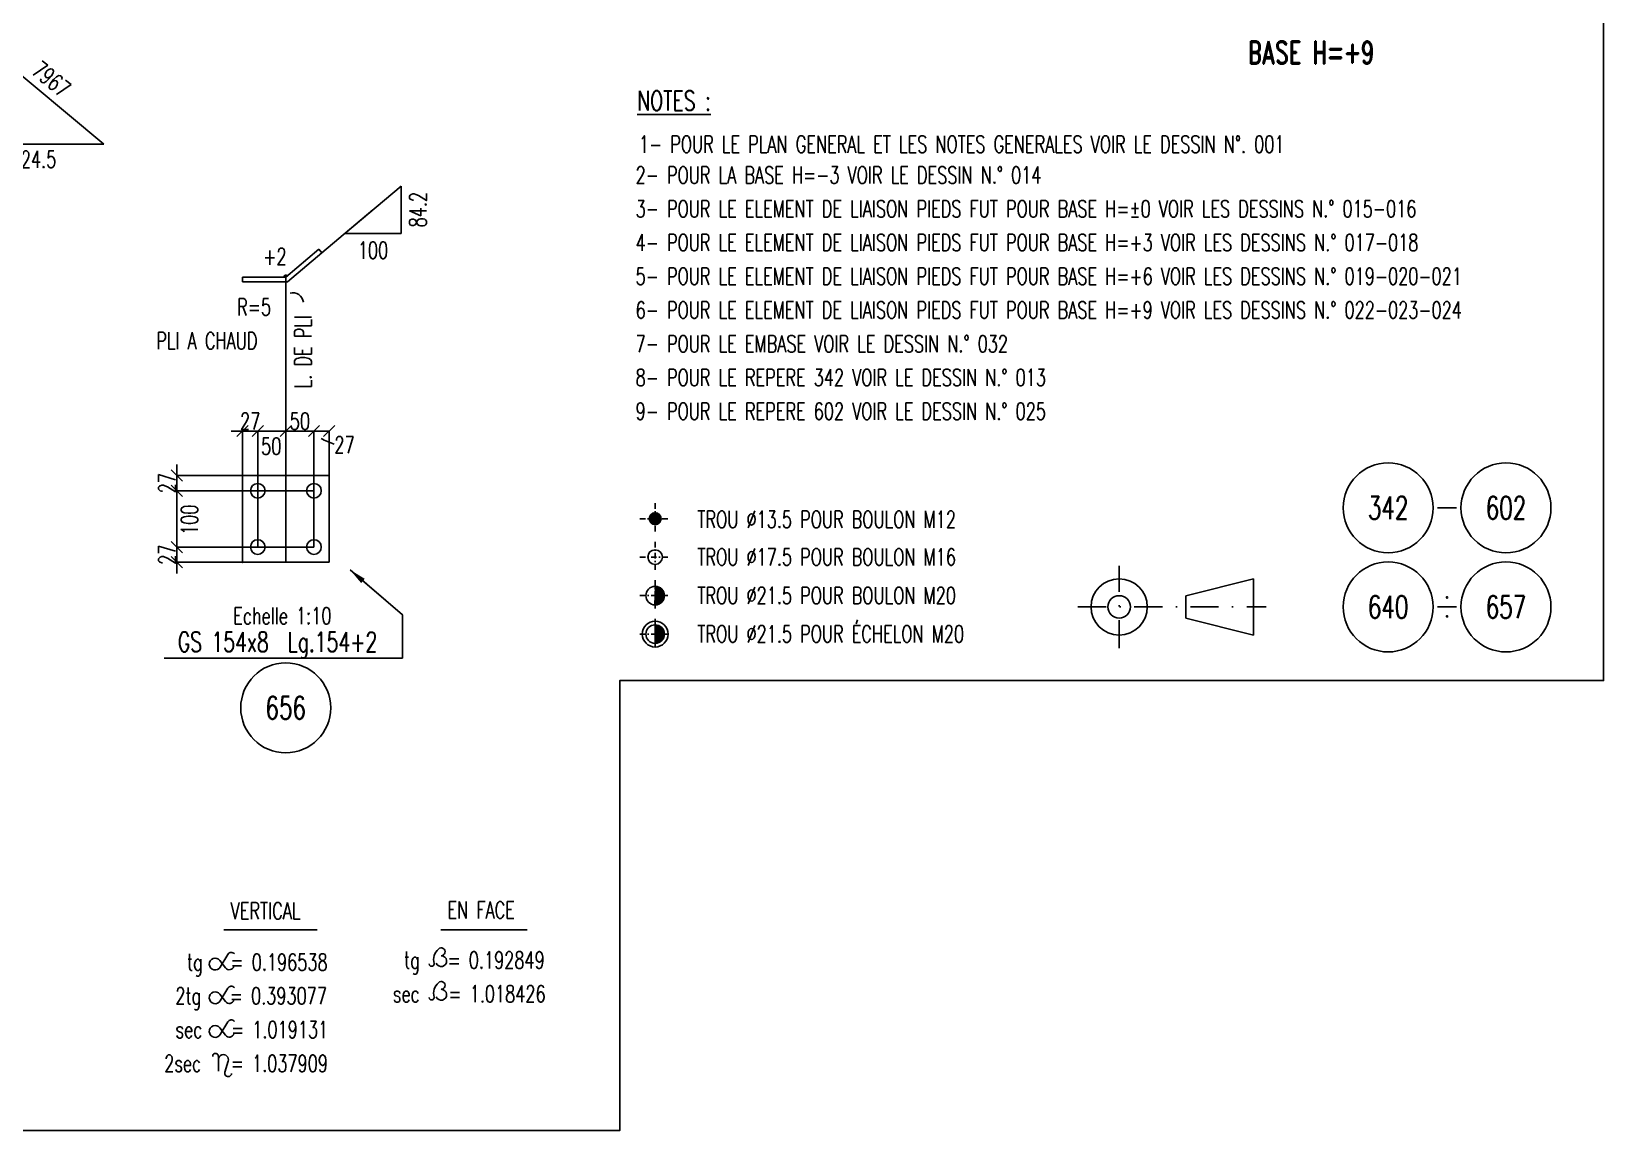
# Model space of a CAD drawing. Extents: x 630095 to 646315, y -4121 to 7359.
# Drawn here: x 640722 to 646315, y -4121 to -212 of the extents above; entities that cross this region are included whole.
import ezdxf
from ezdxf.enums import TextEntityAlignment as Align

# ---------------------------------------------------------------- set-up
doc = ezdxf.new("R2010")
doc.units = 0
doc.header["$LTSCALE"] = 200
doc.header["$MEASUREMENT"] = 0
doc.linetypes.add('DASHDOT', pattern=[1, 0.5, -0.25, 0, -0.25])
doc.layers.get('0').update_dxf_attribs({"linetype": 'CONTINUOUS'})
for name, color, linetype in [('BOLLINI_1', 7, 'CONTINUOUS'), ('FORI', 2, 'CONTINUOUS'), ('LINEA-MEDIA', 7, 'CONTINUOUS'), ('LINEE_PIASTRE', 2, 'CONTINUOUS'), ('LM', 7, 'CONTINUOUS'), ('LS', 7, 'CONTINUOUS'), ('MZ', 6, 'DASHDOT'), ('NOTATION', 2, 'CONTINUOUS'), ('PIASTRE', 5, 'CONTINUOUS'), ('PIEGA', 4, 'CONTINUOUS'), ('PIEGA_C_4010_50', 7, 'CONTINUOUS')]:
    doc.layers.add(name, color=color, linetype=linetype)
doc.styles.add('QUOTE', font='ROMANS8.SHX', dxfattribs={"width": 0.7})
doc.styles.add('RD', font='ROMAND8.SHX', dxfattribs={"width": 0.7})
doc.styles.add('RQL', font='ROMANS8.SHX', dxfattribs={"width": 0.7})
doc.styles.add('RS', font='ROMANS8.shx', dxfattribs={"width": 0.7})
doc.styles.get("Standard").update_dxf_attribs({"font": 'ROMANS8.SHX', "width": 0.7})
doc.dimstyles.new('TRATTO', dxfattribs={"dimscale": 0, "dimtxt": 60, "dimasz": 40, "dimexe": 0, "dimexo": 0, "dimgap": 5, "dimtad": 1, "dimrnd": 0.5, "dimdsep": 46, "dimtxsty": 'RS', "dimblk1": 'OBLIQUE', "dimblk2": 'OBLIQUE', "dimsah": 1, "dimcen": 0.09, "dimclrd": 2, "dimclre": 2, "dimclrt": 7, "dimadec": 0, "dimazin": 0, "dimtfac": 1, "dimtix": 1, "dimtmove": 2, "dimatfit": 3, "dimfxl": 1, "dimtolj": 1, "dimtzin": 0, "dimarcsym": 0})

# ---------------------------------------------------------------- blocks, each defined once
blk = doc.blocks.new('xxx')
blk.add_circle((0, 0), 8)
at = {"color": 3, "style": 'RQL', "width": 0.7}
blk.add_attdef('POS', text='', height=4, dxfattribs=at).set_placement((0, 0), align=Align.MIDDLE)
at = {"color": 3, "style": 'RQL', "width": 0.7, "flags": 1}
blk.add_attdef('POS1', (-0.39, -5.42), '', height=2, dxfattribs=at)
at = {"style": 'RQL', "width": 0.7, "flags": 1}
blk.add_attdef('TIPO', (-0.39, -8.66), '', height=2, dxfattribs=at)
blk = doc.blocks.new('12')
at = {"color": 0}
for p, q in [((-1, 0.06), (-0.06, 1)), ((-1, 0.01), (-0.01, 1)), ((-1, -0.03), (0.03, 1)), ((-1, -0.07), (0.07, 1)), ((0.09, -1), (-1, 0.09)), ((0.05, -1), (-1, 0.05)), ((0, -1), (-1, 0)), ((-0.99, 0.16), (-0.16, 0.99)), ((-0.99, 0.11), (-0.11, 0.99)), ((-0.99, -0.11), (0.11, 0.99)), ((-0.99, -0.15), (0.15, 0.99)), ((0.17, -0.99), (-0.99, 0.17)), ((0.13, -0.99), (-0.99, 0.13)), ((-0.98, 0.22), (-0.22, 0.98)), ((-0.98, -0.19), (0.19, 0.98)), ((0.21, -0.98), (-0.98, 0.21)), ((-0.97, -0.23), (0.23, 0.97)), ((0.24, -0.97), (-0.97, 0.24)), ((-0.96, 0.28), (-0.28, 0.96)), ((-0.96, -0.27), (0.27, 0.96)), ((0.28, -0.96), (-0.96, 0.28)), ((-0.95, -0.3), (0.3, 0.95)), ((0.31, -0.95), (-0.95, 0.31)), ((-0.94, 0.34), (-0.34, 0.94)), ((-0.94, -0.33), (0.33, 0.94)), ((0.35, -0.94), (-0.94, 0.35)), ((-0.93, -0.37), (0.37, 0.93)), ((0.38, -0.93), (-0.93, 0.38)), ((-0.92, -0.4), (0.4, 0.92)), ((-0.91, 0.42), (-0.42, 0.91)), ((0.41, -0.91), (-0.91, 0.41)), ((-0.9, -0.43), (0.43, 0.9)), ((0.44, -0.9), (-0.9, 0.44)), ((-0.89, -0.46), (0.46, 0.89)), ((0.47, -0.88), (-0.88, 0.47)), ((-0.87, -0.49), (0.49, 0.87)), ((0.5, -0.87), (-0.87, 0.5)), ((-0.86, 0.52), (-0.52, 0.86)), ((-0.86, -0.52), (0.52, 0.86)), ((0.53, -0.85), (-0.85, 0.53)), ((-0.84, -0.54), (0.54, 0.84)), ((0.55, -0.83), (-0.83, 0.55)), ((-0.82, -0.57), (0.57, 0.82)), ((0.58, -0.81), (-0.81, 0.58)), ((-0.8, -0.6), (0.6, 0.8)), ((0.61, -0.79), (-0.79, 0.61)), ((-0.78, -0.62), (0.62, 0.78)), ((0.63, -0.78), (-0.78, 0.63)), ((-0.76, -0.65), (0.65, 0.76)), ((0.66, -0.75), (-0.75, 0.66)), ((-0.74, -0.67), (0.67, 0.74)), ((0.68, -0.73), (-0.73, 0.68)), ((-0.72, -0.69), (0.69, 0.72)), ((0.7, -0.71), (-0.71, 0.7)), ((-0.7, -0.72), (0.72, 0.7)), ((0.73, -0.69), (-0.69, 0.73)), ((0.75, -0.67), (-0.67, 0.75)), ((-0.67, -0.74), (0.74, 0.67)), ((-0.65, -0.76), (0.76, 0.65)), ((0.77, -0.64), (-0.64, 0.77)), ((-0.63, -0.78), (0.78, 0.63)), ((0.79, -0.62), (-0.62, 0.79)), ((-0.6, -0.8), (0.8, 0.6)), ((0.81, -0.59), (-0.59, 0.81)), ((-0.57, -0.82), (0.82, 0.57)), ((0.83, -0.56), (-0.56, 0.83)), ((-0.55, -0.84), (0.84, 0.55)), ((0.84, -0.54), (-0.54, 0.84)), ((-0.52, -0.85), (0.85, 0.52)), ((0.86, -0.51), (-0.51, 0.86)), ((-0.49, -0.87), (0.87, 0.49)), ((0.88, -0.48), (-0.48, 0.88)), ((-0.46, -0.89), (0.89, 0.46)), ((0.89, -0.45), (-0.45, 0.89)), ((-0.43, -0.9), (0.9, 0.43)), ((0.91, -0.42), (-0.42, 0.91)), ((-0.4, -0.92), (0.92, 0.4)), ((0.92, -0.39), (-0.39, 0.92)), ((-0.37, -0.93), (0.93, 0.37)), ((0.93, -0.36), (-0.36, 0.93)), ((-0.34, -0.94), (0.94, 0.34)), ((0.95, -0.33), (-0.33, 0.95)), ((-0.3, -0.95), (0.95, 0.3)), ((0.96, -0.29), (-0.29, 0.96)), ((-0.27, -0.96), (0.96, 0.27)), ((0.97, -0.26), (-0.26, 0.97)), ((-0.23, -0.97), (0.97, 0.23)), ((0.98, -0.22), (-0.22, 0.98)), ((-0.2, -0.98), (0.98, 0.2)), ((0.98, -0.18), (-0.18, 0.98)), ((-0.16, -0.99), (0.99, 0.16)), ((0.99, -0.14), (-0.14, 0.99)), ((-0.12, -0.99), (0.99, 0.12)), ((0.99, -0.1), (-0.1, 0.99)), ((-0.08, -1), (1, 0.08)), ((1, -0.06), (-0.06, 1)), ((-0.04, -1), (1, 0.04)), ((1, -0.02), (-0.02, 1)), ((1, 0.02), (0.02, 1)), ((1, 0.07), (0.07, 1)), ((0.99, 0.12), (0.12, 0.99)), ((0.98, 0.17), (0.17, 0.98)), ((0.97, 0.23), (0.23, 0.97)), ((0.96, 0.29), (0.29, 0.96)), ((0.93, 0.36), (0.36, 0.93)), ((0.9, 0.44), (0.44, 0.9)), ((0.84, 0.55), (0.55, 0.84)), ((-0.04, -1), (-1, -0.04)), ((-0.09, -1), (-1, -0.09)), ((-0.14, -0.99), (-0.99, -0.14)), ((-0.2, -0.98), (-0.98, -0.2)), ((-0.25, -0.97), (-0.97, -0.25)), ((-0.32, -0.95), (-0.95, -0.32)), ((-0.39, -0.92), (-0.92, -0.39)), ((-0.48, -0.88), (-0.88, -0.48)), ((-0.6, -0.8), (-0.8, -0.6)), ((0.01, -1), (1, -0.01)), ((0.05, -1), (1, -0.05)), ((0.1, -0.99), (0.99, -0.1)), ((0.15, -0.99), (0.99, -0.15)), ((0.21, -0.98), (0.98, -0.21)), ((0.27, -0.96), (0.96, -0.27)), ((0.33, -0.94), (0.94, -0.33)), ((0.41, -0.91), (0.91, -0.41)), ((0.5, -0.87), (0.87, -0.5)), ((0.66, -0.75), (0.75, -0.66))]:
    blk.add_line(p, q, dxfattribs=at)
blk.add_circle((0, 0), 1)
blk = doc.blocks.new('16')
blk.add_circle((0, 0), 1)
blk = doc.blocks.new('20')
at = {"color": 0}
for p, q in [((0, 0.98), (0.02, 1)), ((0, 0.94), (0.06, 1)), ((1, -0.01), (0, 0.99)), ((0, 0.89), (0.1, 0.99)), ((0, 0.85), (0.14, 0.99)), ((0, 0.8), (0.18, 0.98)), ((0, 0.76), (0.22, 0.98)), ((0, 0.71), (0.25, 0.97)), ((0, 0.67), (0.29, 0.96)), ((1, -0.05), (0, 0.95)), ((0, 0.62), (0.32, 0.95)), ((0, 0.58), (0.36, 0.93)), ((0, 0.53), (0.39, 0.92)), ((0, 0.49), (0.42, 0.91)), ((1, -0.09), (0, 0.9)), ((0, 0.44), (0.45, 0.89)), ((0, 0.4), (0.48, 0.88)), ((0.99, -0.13), (0, 0.86)), ((0, 0.35), (0.51, 0.86)), ((0, 0.31), (0.54, 0.84)), ((0, 0.26), (0.56, 0.83)), ((0.99, -0.17), (0, 0.81)), ((0, 0.22), (0.59, 0.81)), ((0, 0.17), (0.61, 0.79)), ((0.98, -0.21), (0, 0.77)), ((0, 0.13), (0.64, 0.77)), ((0, 0.08), (0.66, 0.75)), ((0, 0.04), (0.69, 0.73)), ((0.97, -0.25), (0, 0.72)), ((0, -0.01), (0.71, 0.7)), ((0.96, -0.28), (0, 0.68)), ((0, -0.05), (0.73, 0.68)), ((0, -0.1), (0.75, 0.66)), ((0.95, -0.32), (0, 0.63)), ((0, -0.14), (0.77, 0.63)), ((0, -0.19), (0.79, 0.61)), ((0.94, -0.35), (0, 0.59)), ((0, -0.23), (0.81, 0.58)), ((0, -0.28), (0.83, 0.56)), ((0.92, -0.38), (0, 0.54)), ((0, -0.32), (0.85, 0.53)), ((0.91, -0.41), (0, 0.5)), ((0, -0.36), (0.87, 0.5)), ((0, -0.41), (0.88, 0.47)), ((0.9, -0.44), (0, 0.45)), ((0, -0.45), (0.9, 0.44)), ((0.88, -0.47), (0, 0.41)), ((0, -0.5), (0.91, 0.41)), ((0, -0.54), (0.92, 0.38)), ((0.87, -0.5), (0, 0.36)), ((0, -0.59), (0.94, 0.35)), ((0.85, -0.53), (0, 0.32)), ((0, -0.63), (0.95, 0.31)), ((0, -0.68), (0.96, 0.28)), ((0.83, -0.56), (0, 0.27)), ((0, -0.72), (0.97, 0.25)), ((0.81, -0.58), (0, 0.23)), ((0, -0.77), (0.98, 0.21)), ((0.79, -0.61), (0, 0.18)), ((0, -0.81), (0.99, 0.17)), ((0.77, -0.63), (0, 0.14)), ((0, -0.86), (0.99, 0.13)), ((0.75, -0.66), (0, 0.09)), ((0, -0.9), (1, 0.09)), ((0.73, -0.68), (0, 0.05)), ((0, -0.95), (1, 0.05)), ((0.71, -0.7), (0, 0.01)), ((0, -0.99), (1, 0.01)), ((1, 0.04), (0.04, 1)), ((1, 0.09), (0.09, 1)), ((0.99, 0.14), (0.14, 0.99)), ((0.98, 0.19), (0.19, 0.98)), ((0.97, 0.25), (0.25, 0.97)), ((0.95, 0.31), (0.31, 0.95)), ((0.92, 0.38), (0.38, 0.92)), ((0.88, 0.47), (0.47, 0.88)), ((0.81, 0.59), (0.59, 0.81)), ((0.69, -0.73), (0, -0.04)), ((0.66, -0.75), (0, -0.08)), ((0.64, -0.77), (0, -0.13)), ((0.61, -0.79), (0, -0.17)), ((0.59, -0.81), (0, -0.22)), ((0.56, -0.83), (0, -0.26)), ((0.54, -0.84), (0, -0.31)), ((0.51, -0.86), (0, -0.35)), ((0.48, -0.88), (0, -0.4)), ((0.45, -0.89), (0, -0.44)), ((0.42, -0.91), (0, -0.49)), ((0.39, -0.92), (0, -0.53)), ((0.36, -0.93), (0, -0.58)), ((0.32, -0.95), (0, -0.62)), ((0.29, -0.96), (0, -0.67)), ((0.25, -0.97), (0, -0.71)), ((0.22, -0.98), (0, -0.76)), ((0.18, -0.98), (0, -0.8)), ((0.14, -0.99), (0, -0.85)), ((0.1, -0.99), (0, -0.89)), ((0.04, -1), (1, -0.04)), ((0.09, -1), (1, -0.09)), ((0.14, -0.99), (0.99, -0.14)), ((0.19, -0.98), (0.98, -0.19)), ((0.25, -0.97), (0.97, -0.25)), ((0.31, -0.95), (0.95, -0.31)), ((0.38, -0.92), (0.92, -0.38)), ((0.47, -0.88), (0.88, -0.47)), ((0.59, -0.81), (0.81, -0.59))]:
    blk.add_line(p, q, dxfattribs=at)
blk.add_line((0, 1), (0, -1))
blk.add_circle((0, 0), 1)
blk = doc.blocks.new('MRKR_98')
blk.add_point((0, 0))
at = {"color": 7, "style": 'QUOTE', "width": 0.5, "flags": 1}
for tag, p in [('TI', (3.7, 6.8)), ('NFORI', (3.7, 5.3)), ('AUX2', (3.7, 4.9)), ('FAM', (3.7, 4.5)), ('AUX1', (3.7, 4.2)), ('COMMESSA', (3.7, 3.8)), ('SPESSORE', (3.7, 2.5)), ('SV', (3.7, 1.8)), ('QUA', (3.7, 1.1)), ('DI_S', (3.7, 6.4)), ('D_S', (3.7, 6)), ('E_S', (3.7, 5.7)), ('MD', (3.7, 3.5)), ('MP', (3.7, 3.2)), ('LARGHEZZA', (3.7, 2.8)), ('NP', (3.7, 2.1)), ('PESO', (3.7, 1.4)), ('LUN', (3.7, 0.8)), ('PROF', (3.7, 0.4)), ('POS', (3.7, 0.1))]:
    blk.add_attdef(tag, p, '', height=0.2, dxfattribs=at)
at = {"color": 7, "flags": 1}
for tag, p in [('LAV1', (5.3, 6.9)), ('LAV2', (5.3, 6.5)), ('LAV3', (5.3, 6.2)), ('LAV4', (5.3, 5.9)), ('LAV5', (5.3, 5.5)), ('LAV6', (5.3, 5.2)), ('LAV7', (5.3, 4.9)), ('LAV8', (5.3, 4.5)), ('LAV9', (5.3, 4.2)), ('LAV10', (5.3, 3.9))]:
    blk.add_attdef(tag, p, '', height=0.2, dxfattribs=at)
blk = doc.blocks.new('_OBLIQUE')
at = {"color": 0, "linetype": 'ByBlock'}
blk.add_line((-0.5, -0.5), (0.5, 0.5), dxfattribs=at)
blk = doc.blocks.new('*D164')
at = {"layer": 'LS', "color": 2, "lineweight": -2, "transparency": 16777216}
for p, q in [((641473.5, -1633.3), (641433.5, -1633.3)), ((641473.5, -1791.9), (641473.5, -1633.3)), ((641473.5, -1633.3), (641527.5, -1633.3)), ((641527.5, -2045.9), (641527.5, -1633.3)), ((641527.5, -1633.3), (641567.5, -1633.3))]:
    blk.add_line(p, q, dxfattribs=at)
at = {"layer": 'LS', "color": 2, "lineweight": -2, "transparency": 16777216, "xscale": 40, "yscale": 40, "zscale": 40}
blk.add_blockref('_OBLIQUE', (641473.5, -1633.3), dxfattribs=at)
at = {"layer": 'LS', "color": 2, "lineweight": -2, "transparency": 16777216, "xscale": 40, "yscale": 40, "zscale": 40, "rotation": 180.0000000000001}
blk.add_blockref('_OBLIQUE', (641527.5, -1633.3), dxfattribs=at)
at = {"layer": 'LS', "color": 7, "transparency": 16777216, "insert": (641500.5, -1598.3), "char_height": 60, "attachment_point": 5, "style": 'RS'}
blk.add_mtext('\\A1;27', dxfattribs=at)
blk = doc.blocks.new('*D165')
at = {"layer": 'LS', "color": 2, "lineweight": -2, "transparency": 16777216}
for p, q in [((641527.5, -1845.9), (641527.5, -1633.3)), ((641527.5, -1633.3), (641627.5, -1633.3)), ((641627.5, -1845.9), (641627.5, -1633.3))]:
    blk.add_line(p, q, dxfattribs=at)
at = {"layer": 'LS', "color": 2, "lineweight": -2, "transparency": 16777216, "xscale": 40, "yscale": 40, "zscale": 40, "rotation": 180.0000000000001}
blk.add_blockref('_OBLIQUE', (641527.5, -1633.3), dxfattribs=at)
at = {"layer": 'LS', "color": 2, "lineweight": -2, "transparency": 16777216, "xscale": 40, "yscale": 40, "zscale": 40}
blk.add_blockref('_OBLIQUE', (641627.5, -1633.3), dxfattribs=at)
at = {"layer": 'LS', "color": 7, "transparency": 16777216, "insert": (641575.5, -1687.3), "char_height": 60, "attachment_point": 5, "style": 'RS'}
blk.add_mtext('\\A1;50', dxfattribs=at)
blk = doc.blocks.new('*D166')
at = {"layer": 'LS', "color": 2, "lineweight": -2, "transparency": 16777216}
for p, q in [((641627.5, -1845.9), (641627.5, -1633.3)), ((641627.5, -1633.3), (641727.5, -1633.3)), ((641727.5, -2045.9), (641727.5, -1633.3))]:
    blk.add_line(p, q, dxfattribs=at)
at = {"layer": 'LS', "color": 2, "lineweight": -2, "transparency": 16777216, "xscale": 40, "yscale": 40, "zscale": 40, "rotation": 180.0000000000001}
blk.add_blockref('_OBLIQUE', (641627.5, -1633.3), dxfattribs=at)
at = {"layer": 'LS', "color": 2, "lineweight": -2, "transparency": 16777216, "xscale": 40, "yscale": 40, "zscale": 40}
blk.add_blockref('_OBLIQUE', (641727.5, -1633.3), dxfattribs=at)
at = {"layer": 'LS', "color": 7, "transparency": 16777216, "insert": (641677.5, -1598.3), "char_height": 60, "attachment_point": 5, "style": 'RS'}
blk.add_mtext('\\A1;50', dxfattribs=at)
blk = doc.blocks.new('*D167')
at = {"layer": 'LS', "color": 2, "lineweight": -2, "transparency": 16777216}
for p, q in [((641727.5, -1845.9), (641727.5, -1633.3)), ((641727.5, -1633.3), (641781.5, -1633.3)), ((641781.5, -1791.9), (641781.5, -1633.3))]:
    blk.add_line(p, q, dxfattribs=at)
at = {"layer": 'LS', "color": 2, "lineweight": -2, "transparency": 16777216, "xscale": 40, "yscale": 40, "zscale": 40, "rotation": 180.0000000000001}
blk.add_blockref('_OBLIQUE', (641727.5, -1633.3), dxfattribs=at)
at = {"layer": 'LS', "color": 2, "lineweight": -2, "transparency": 16777216, "xscale": 40, "yscale": 40, "zscale": 40}
blk.add_blockref('_OBLIQUE', (641781.5, -1633.3), dxfattribs=at)
at = {"layer": 'LS', "color": 7, "transparency": 16777216, "insert": (641836.1, -1682.4), "char_height": 60, "attachment_point": 5, "style": 'RS'}
blk.add_mtext('\\A1;27', dxfattribs=at)
blk = doc.blocks.new('*D168')
at = {"layer": 'LS', "color": 2, "lineweight": -2, "transparency": 16777216}
for p, q in [((641239.6, -2045.9), (641239.6, -2005.9)), ((641727.5, -2045.9), (641239.6, -2045.9)), ((641239.6, -2099.9), (641239.6, -2045.9)), ((641473.5, -2099.9), (641239.6, -2099.9)), ((641239.6, -2099.9), (641239.6, -2139.9))]:
    blk.add_line(p, q, dxfattribs=at)
at = {"layer": 'LS', "color": 2, "lineweight": -2, "transparency": 16777216, "xscale": 40, "yscale": 40, "zscale": 40}
for p, rotation in [((641239.6, -2045.9), 270), ((641239.6, -2099.9), 90)]:
    blk.add_blockref('_OBLIQUE', p, dxfattribs=dict(at, rotation=rotation))
at = {"layer": 'LS', "color": 7, "transparency": 16777216, "insert": (641204.6, -2072.9), "char_height": 60, "attachment_point": 5, "rotation": 90, "style": 'RS'}
blk.add_mtext('\\A1;27', dxfattribs=at)
blk = doc.blocks.new('*D169')
at = {"layer": 'LS', "color": 2, "lineweight": -2, "transparency": 16777216}
for p, q in [((641727.5, -1845.9), (641239.6, -1845.9)), ((641239.6, -2045.9), (641239.6, -1845.9)), ((641527.5, -2045.9), (641239.6, -2045.9))]:
    blk.add_line(p, q, dxfattribs=at)
at = {"layer": 'LS', "color": 2, "lineweight": -2, "transparency": 16777216, "xscale": 40, "yscale": 40, "zscale": 40}
for p, rotation in [((641239.6, -1845.9), 90), ((641239.6, -2045.9), 270)]:
    blk.add_blockref('_OBLIQUE', p, dxfattribs=dict(at, rotation=rotation))
at = {"layer": 'LS', "color": 7, "transparency": 16777216, "insert": (641284.7, -1949.1), "char_height": 60, "attachment_point": 5, "rotation": 90, "style": 'RS'}
blk.add_mtext('\\A1;100', dxfattribs=at)
blk = doc.blocks.new('*D170')
at = {"layer": 'LS', "color": 2, "lineweight": -2, "transparency": 16777216}
for p, q in [((641239.6, -1791.9), (641239.6, -1751.9)), ((641473.5, -1791.9), (641239.6, -1791.9)), ((641239.6, -1845.9), (641239.6, -1791.9)), ((641527.5, -1845.9), (641239.6, -1845.9)), ((641239.6, -1845.9), (641239.6, -1885.9))]:
    blk.add_line(p, q, dxfattribs=at)
at = {"layer": 'LS', "color": 2, "lineweight": -2, "transparency": 16777216, "xscale": 40, "yscale": 40, "zscale": 40}
for p, rotation in [((641239.6, -1791.9), 270), ((641239.6, -1845.9), 90)]:
    blk.add_blockref('_OBLIQUE', p, dxfattribs=dict(at, rotation=rotation))
at = {"layer": 'LS', "color": 7, "transparency": 16777216, "insert": (641204.6, -1818.9), "char_height": 60, "attachment_point": 5, "rotation": 90, "style": 'RS'}
blk.add_mtext('\\A1;27', dxfattribs=at)
blk = doc.blocks.new('LPIEGA')
at = {"color": 0, "linetype": 'ByBlock'}
blk.add_line((0, 0), (1, 0), dxfattribs=at)
at = {"color": 0}
for tag, p in [('VUOTO3', (1, 13)), ('VUOTO2', (1, 11)), ('VUOTO1', (1, 9))]:
    blk.add_attdef(tag, p, '', height=1, dxfattribs=at)
at = {"color": 0, "flags": 1}
for tag, p in [('ANG_PIE', (1, 7)), ('INC_PIE', (1, 5)), ('CF', (1, 3)), ('RAGGIO', (1, 1))]:
    blk.add_attdef(tag, p, '', height=1, dxfattribs=at)

msp = doc.modelspace()

# ---------------------------------------------------------------- linework, layer by layer
at = {"color": 0}
for p, q in [((644829.238, -2218.827), (645069.675, -2158.827)), ((645069.675, -2158.827), (645069.675, -2358.827)), ((644829.238, -2218.827), (644829.238, -2298.827)), ((645069.675, -2358.827), (644829.238, -2298.827))]:
    msp.add_line(p, q, dxfattribs=at)
for radius in [100, 40]:
    msp.add_circle((644591.967, -2258.827), radius, dxfattribs=at)
at = {"layer": 'LINEA-MEDIA'}
for p, q in [((641407.169, -3407.408), (641738.688, -3407.408)), ((642178.546, -3407.408), (642485.509, -3407.408)), ((641392.837, -3516.022), (641412.691, -3542.284)), ((641394.158, -3539.428), (641420.821, -3494.399)), ((641394.158, -3659.601), (641420.821, -3614.572)), ((641392.837, -3636.194), (641412.691, -3662.457)), ((641394.158, -3779.273), (641420.821, -3734.243)), ((641392.837, -3755.866), (641412.691, -3782.129)), ((641387.286, -3857.269), (641387.286, -3909.759)), ((641422.484, -3874.538), (641410.418, -3913.287))]:
    msp.add_line(p, q, dxfattribs=at)
for centre, radius, start, end in [((641376.055, -3528.709), 21.038, 37.08899, 329.368163), ((641432.993, -3501.606), 14.145, 36.935571, 149.368163), ((642205.17, -3514.102), 51.996, 132.141042, 193.778634), ((642180.087, -3518.482), 19.358, 200.722607, 90), ((642180.087, -3485.297), 13.827, 270, 135.157666), ((641426.189, -3532.081), 16.92, 217.08899, 345.851113), ((642145.891, -3528.072), 8.921, 179.906205, 10.244605), ((641376.055, -3648.881), 21.038, 37.08899, 329.368163), ((641432.993, -3621.779), 14.145, 36.935571, 149.368163), ((642205.17, -3633.69), 51.996, 132.141042, 193.778634), ((642180.087, -3638.07), 19.358, 200.722607, 90), ((642180.087, -3604.885), 13.827, 270, 135.157666), ((641426.189, -3652.253), 16.92, 217.08899, 345.851113), ((642145.891, -3647.66), 8.921, 179.906205, 10.244605), ((641432.993, -3741.451), 14.145, 36.935571, 149.368163), ((641376.055, -3768.553), 21.038, 37.08899, 329.368163), ((641426.189, -3771.925), 16.92, 217.08899, 345.851113), ((641377.213, -3856.529), 10.074, 355.786368, 189.399767), ((641405.199, -3869.156), 18.103, 342.70498, 171.681716), ((641422.179, -3916.949), 12.317, 162.70498, 355.007087)]:
    msp.add_arc(centre, radius, start, end, dxfattribs=at)
at = {"layer": 'LINEE_PIASTRE'}
for p, q in [((641627.467, -1086.19), (641745.27, -987)), ((641633.306, -1102.19), (641755.575, -999.239)), ((641745.27, -987), (641755.575, -999.239)), ((641473.467, -1102.19), (641473.467, -1086.19)), ((641473.467, -1086.19), (641627.467, -1086.19)), ((641473.467, -1102.19), (641633.306, -1102.19)), ((641473.467, -1791.913), (641473.467, -2099.913)), ((641781.467, -1791.913), (641473.467, -1791.913)), ((641781.467, -2099.913), (641781.467, -1791.913)), ((641473.467, -2099.913), (641781.467, -2099.913))]:
    msp.add_line(p, q, dxfattribs=at)
at = {"layer": 'LINEE_PIASTRE', "const_width": 10}
msp.add_lwpolyline([(641631.292, -1082.969, 0.69957451), (641622.467, -1086.19)], format="xyb", dxfattribs=at)
at = {"layer": 'LS', "color": 6}
for p, q in [((640980.085, -613.193), (640511.074, -222.954)), ((640980.085, -613.193), (640511.074, -613.193)), ((641755.575, -999.239), (641937.357, -846.179)), ((641627.467, -1633.283), (641627.467, -1086.19)), ((642041.917, -2286.425), (641856.174, -2127.255)), ((641194.959, -2440.571), (642041.917, -2440.571))]:
    msp.add_line(p, q, dxfattribs=at)
at = {"layer": 'LS', "color": 0}
for p, q in [((645792.019, -1906.435), (645724.684, -1906.435)), ((645792.019, -2258.827), (645724.684, -2258.827))]:
    msp.add_line(p, q, dxfattribs=at)
at = {"layer": 'LS', "color": 8}
msp.add_lwpolyline([(630095.068, 7359.052), (630095.068, -4120.948), (642815.068, -4120.948), (642815.068, -2520.948), (646315.068, -2520.948), (646315.068, 7359.052), (630095.068, 7359.052)], close=True, dxfattribs=at)
at = {"layer": 'LS', "color": 6}
msp.add_lwpolyline([(642037.357, -761.979), (642037.357, -930.379), (641837.357, -930.379)], close=True, dxfattribs=at)
msp.add_lwpolyline([(641901.734, -2166.297), (642041.917, -2286.425), (642041.917, -2440.571)], dxfattribs=at)
at = {"layer": 'LS', "color": 0, "const_width": 4.5}
for points in [[(645755.602, -2225.159, 1), (645761.102, -2225.159, 1)], [(645755.602, -2292.494, 1), (645761.102, -2292.494, 1)]]:
    msp.add_lwpolyline(points, format="xyb", close=True, dxfattribs=at)
at = {"layer": 'LS', "color": 0}
msp.add_circle((642941.227, -2355.469), 45.935, dxfattribs=at)
at = {"layer": 'LS', "color": 6}
for centre, radius, start, end in [((641652.115, -1179.489), 37.782, 5.919887, 105.152947), ((641880.547, -1422.273), 269.637, 241.699941, 252.580097)]:
    msp.add_arc(centre, radius, start, end, dxfattribs=at)
msp.add_solid([(641908.241, -2158.704), (641856.174, -2127.255), (641895.227, -2173.891)], dxfattribs=at)
at = {"layer": 'MZ', "ltscale": 0.2}
for p, q in [((642941.227, -1890.129), (642941.227, -1999.848)), ((642886.368, -1944.989), (642996.086, -1944.989)), ((642941.227, -2026.956), (642941.227, -2136.674)), ((642941.227, -2026.956), (642941.227, -2136.674)), ((642886.368, -2081.815), (642996.086, -2081.815)), ((642886.368, -2081.815), (642996.086, -2081.815)), ((642941.227, -2163.783), (642941.227, -2273.501)), ((642886.368, -2218.642), (642996.086, -2218.642)), ((642886.368, -2218.642), (642996.086, -2218.642)), ((642941.227, -2300.61), (642941.227, -2410.328)), ((642886.368, -2355.469), (642996.086, -2355.469))]:
    msp.add_line(p, q, dxfattribs=at)
at = {"layer": 'MZ'}
for p, q in [((644591.967, -2405.434), (644591.967, -2112.22)), ((644445.359, -2258.827), (645114.87, -2258.827))]:
    msp.add_line(p, q, dxfattribs=at)
at = {"layer": 'PIEGA', "color": 6}
msp.add_line((641627.467, -2099.913), (641627.467, -1791.913), dxfattribs=at)

# ---------------------------------------------------------------- block references
at = {"layer": 'BOLLINI_1'}
for p, xscale, yscale, zscale, values in [((645548.789, -1906.435), 19.9979999999973, 19.9979999999973, 19.9979999999973, {'POS': '342'}), ((645967.915, -1906.435), 19.9979999999973, 19.9979999999973, 19.9979999999973, {'POS': '602'}), ((645548.789, -2258.827), 19.9979999999973, 19.9979999999973, 19.9979999999973, {'POS': '640'}), ((645967.915, -2258.827), 19.9979999999973, 19.9979999999973, 19.9979999999973, {'POS': '657'}), ((641627.012, -2617.692), 19.9999999995, 19.9999999995, 19.9999999995, {'POS': '656'})]:
    msp.add_blockref('xxx', p, dxfattribs=dict(at, xscale=xscale, yscale=yscale, zscale=zscale)).add_auto_attribs(values)
at = {"layer": 'FORI', "xscale": 26, "yscale": 26, "zscale": 26}
for p, rotation in [((641527.467, -1845.913), 298.078516422), ((641727.467, -1845.913), 314.9999999991892), ((641527.467, -2045.913), 298.078516422), ((641727.467, -2045.913), 314.9999999991892)]:
    msp.add_blockref('16', p, dxfattribs=dict(at, rotation=rotation))
at = {"layer": 'LM'}
for name, p, xscale, yscale, zscale, rotation in [('12', (642941.227, -1944.989), 20.79999999948258, 20.79999999948258, 20.79999999948258, 344.7569620653314), ('16', (642941.227, -2081.815), 26.00000000013639, 26.00000000013639, 26.00000000013639, 280.755082505952), ('20', (642941.227, -2218.642), 33, 33, 33, 358.474256613)]:
    msp.add_blockref(name, p, dxfattribs=dict(at, xscale=xscale, yscale=yscale, zscale=zscale, rotation=rotation))
at = {"layer": 'LM', "xscale": 32.90000000037241, "yscale": 32.90000000037241, "zscale": 32.90000000037241}
msp.add_blockref('20', (642941.227, -2355.469), dxfattribs=at)
at = {"layer": 'PIASTRE'}
ref = msp.add_blockref('MRKR_98', (641473.467, -2099.913), dxfattribs=dict(at, xscale=2, yscale=2, zscale=2))
ref.add_attrib('PROF', 'GS 154x8  Lg.154+2', (641243.132, -2418.036), dxfattribs={"layer": '0', "color": 2, "height": 70, "style": 'RS', "width": 0.7})
at = {"layer": 'PIEGA_C_4010_50'}
ref = msp.add_blockref('LPIEGA', (641627.467, -2099.913), dxfattribs=dict(at, xscale=308, zscale=308, rotation=90))
ref.add_attrib('RAGGIO', 'R=5', (641454.234, -1222.19), dxfattribs={"layer": '0', "color": 7, "height": 60, "style": 'RS', "width": 0.7})
ref.add_attrib('CF', 'PLI A CHAUD', (641166.679, -1342.19), dxfattribs={"layer": '0', "color": 7, "height": 60, "style": 'RS', "width": 0.7})
ref.add_attrib('INC_PIE', '+2', (641547.194, -1042.754), dxfattribs={"layer": '0', "color": 7, "height": 60, "style": 'RS', "width": 0.7})

# ---------------------------------------------------------------- texts
at = {"color": 7, "style": 'RS', "width": 0.7}
msp.add_text('L. DE PLI', height=60, rotation=90, dxfattribs=at).set_placement((641718.286, -1481.837))
at = {"layer": 'LINEA-MEDIA', "style": 'RS', "width": 0.7}
for s, p in [('VERTICAL', (641431.227, -3369.406)), ('EN FACE', (642202.804, -3366.576)), ('tg   = 0.196538', (641275.839, -3552.042)), ('tg   = 0.192849', (642048.141, -3544.799)), ('2tg   = 0.393077', (641234.368, -3672.044)), ('sec   = 1.018426', (642008.314, -3664.801)), ('sec   = 1.019131', (641234.809, -3792.045)), ('2sec   = 1.037909', (641194.745, -3912.047))]:
    msp.add_text(s, height=60.0007, dxfattribs=at).set_placement(p)
at = {"layer": 'LM', "color": 0, "style": 'RS', "width": 0.7}
msp.add_text('1- POUR LE PLAN GENERAL ET LES NOTES GENERALES VOIR LE DESSIN N%%D. 001', height=60, dxfattribs=at).set_placement((642883.361, -643.525))
at = {"layer": 'LM', "style": 'RS', "width": 0.7}
for s, p in [('2- POUR LA BASE H=-3 VOIR LE DESSIN N.° 014', (642871.75, -753.015)), ('3- POUR LE ELEMENT DE LIAISON PIEDS FUT POUR BASE H=%%P0 VOIR LES DESSINS N.° 015-016', (642871.75, -873.015)), ('4- POUR LE ELEMENT DE LIAISON PIEDS FUT POUR BASE H=+3 VOIR LES DESSINS N.° 017-018', (642871.75, -993.015)), ('5- POUR LE ELEMENT DE LIAISON PIEDS FUT POUR BASE H=+6 VOIR LES DESSINS N.° 019-020-021', (642871.75, -1113.015)), ('6- POUR LE ELEMENT DE LIAISON PIEDS FUT POUR BASE H=+9 VOIR LES DESSINS N.° 022-023-024', (642871.75, -1233.015)), ('7- POUR LE EMBASE VOIR LE DESSIN N.° 032', (642871.75, -1353.015)), ('8- POUR LE REPERE 342 VOIR LE DESSIN N.° 013', (642871.75, -1473.015)), ('9- POUR LE REPERE 602 VOIR LE DESSIN N.° 025', (642871.75, -1593.015))]:
    msp.add_text(s, height=60, dxfattribs=at).set_placement(p)
at = {"layer": 'LM', "linetype": 'ByBlock', "style": 'RS', "width": 0.7}
for s, p in [('TROU %%C13.5 POUR BOULON M12', (643091.507, -1977.55)), ('TROU %%C17.5 POUR BOULON M16', (643091.545, -2111.332)), ('TROU %%C21.5 POUR BOULON M20', (643091.545, -2248.158)), ('TROU %%C21.5 POUR ÉCHELON M20', (643091.519, -2384.985))]:
    msp.add_text(s, height=60, dxfattribs=at).set_placement(p)
at = {"layer": 'LS', "color": 7, "style": 'RS', "width": 0.7}
msp.add_text('7967', height=60, rotation=320.618244, dxfattribs=at).set_placement((640718.41, -359.538))
for s, p in [('6124.5', (640612.82, -697.054)), ('Echelle 1:10', (641440.395, -2320.325))]:
    msp.add_text(s, height=60, dxfattribs=at).set_placement(p)
msp.add_text('84.2', height=60, rotation=90, dxfattribs=at).set_placement((642097.357, -846.179), align=Align.MIDDLE)
msp.add_text('100', height=60, dxfattribs=at).set_placement((641937.357, -990.379), align=Align.MIDDLE)
at = {"layer": 'LS', "color": 3, "insert": (645275.401, -287.211), "char_height": 80, "attachment_point": 5, "style": 'RD'}
msp.add_mtext('BASE H=+9', dxfattribs=at)
at = {"layer": 'NOTATION', "color": 0, "style": 'RS', "width": 0.7}
msp.add_text('%%uNOTES :', height=70, dxfattribs=at).set_placement((642877.206, -493.723))

# ---------------------------------------------------------------- dimensions: what is measured, and where the dimension line sits
at = {"layer": 'LS'}
for base, p1, p2, text, picture, middle in [((641527.467, -1633.283), (641473.467, -1791.913), (641527.467, -2045.913), '27', '*D164', (641500.467, -1598.283)), ((641727.467, -1633.283), (641627.467, -1845.913), (641727.467, -2045.913), '50', '*D166', (641677.467, -1598.283))]:
    dim = msp.add_linear_dim(base=base, p1=p1, p2=p2, text=text, dimstyle='TRATTO', override={"dimscale": 1}, dxfattribs=at)
    dim.commit()
    dim.dimension.update_dxf_attribs({"geometry": picture, "text_midpoint": middle})
for base, p1, p2, text, picture, middle in [((641627.467, -1633.283), (641527.467, -1845.913), (641627.467, -1845.913), '50', '*D165', (641575.549, -1687.324)), ((641781.467, -1633.283), (641727.467, -1845.913), (641781.467, -1791.913), '27', '*D167', (641836.142, -1682.411))]:
    dim = msp.add_linear_dim(base=base, p1=p1, p2=p2, text=text, dimstyle='TRATTO', override={"dimscale": 1}, dxfattribs=at)
    dim.commit()
    dim.dimension.update_dxf_attribs({"geometry": picture, "text_midpoint": middle, "dimtype": 128})
for base, p1, p2, picture, middle in [((641239.622, -1791.913), (641527.467, -1845.913), (641473.467, -1791.913), '*D170', (641204.622, -1818.913)), ((641239.622, -2045.913), (641473.467, -2099.913), (641727.467, -2045.913), '*D168', (641204.622, -2072.913))]:
    dim = msp.add_linear_dim(base=base, p1=p1, p2=p2, angle=90, text='27', dimstyle='TRATTO', override={"dimscale": 1}, dxfattribs=at)
    dim.commit()
    dim.dimension.update_dxf_attribs({"geometry": picture, "text_midpoint": middle})
dim = msp.add_linear_dim(base=(641239.622, -1845.913), p1=(641527.467, -2045.913), p2=(641727.467, -1845.913), angle=90, text='100', dimstyle='TRATTO', override={"dimscale": 1}, dxfattribs=at)
dim.commit()
dim.dimension.update_dxf_attribs({"geometry": '*D169', "text_midpoint": (641284.689, -1949.144), "dimtype": 128})

doc.saveas('drawing.dxf')
